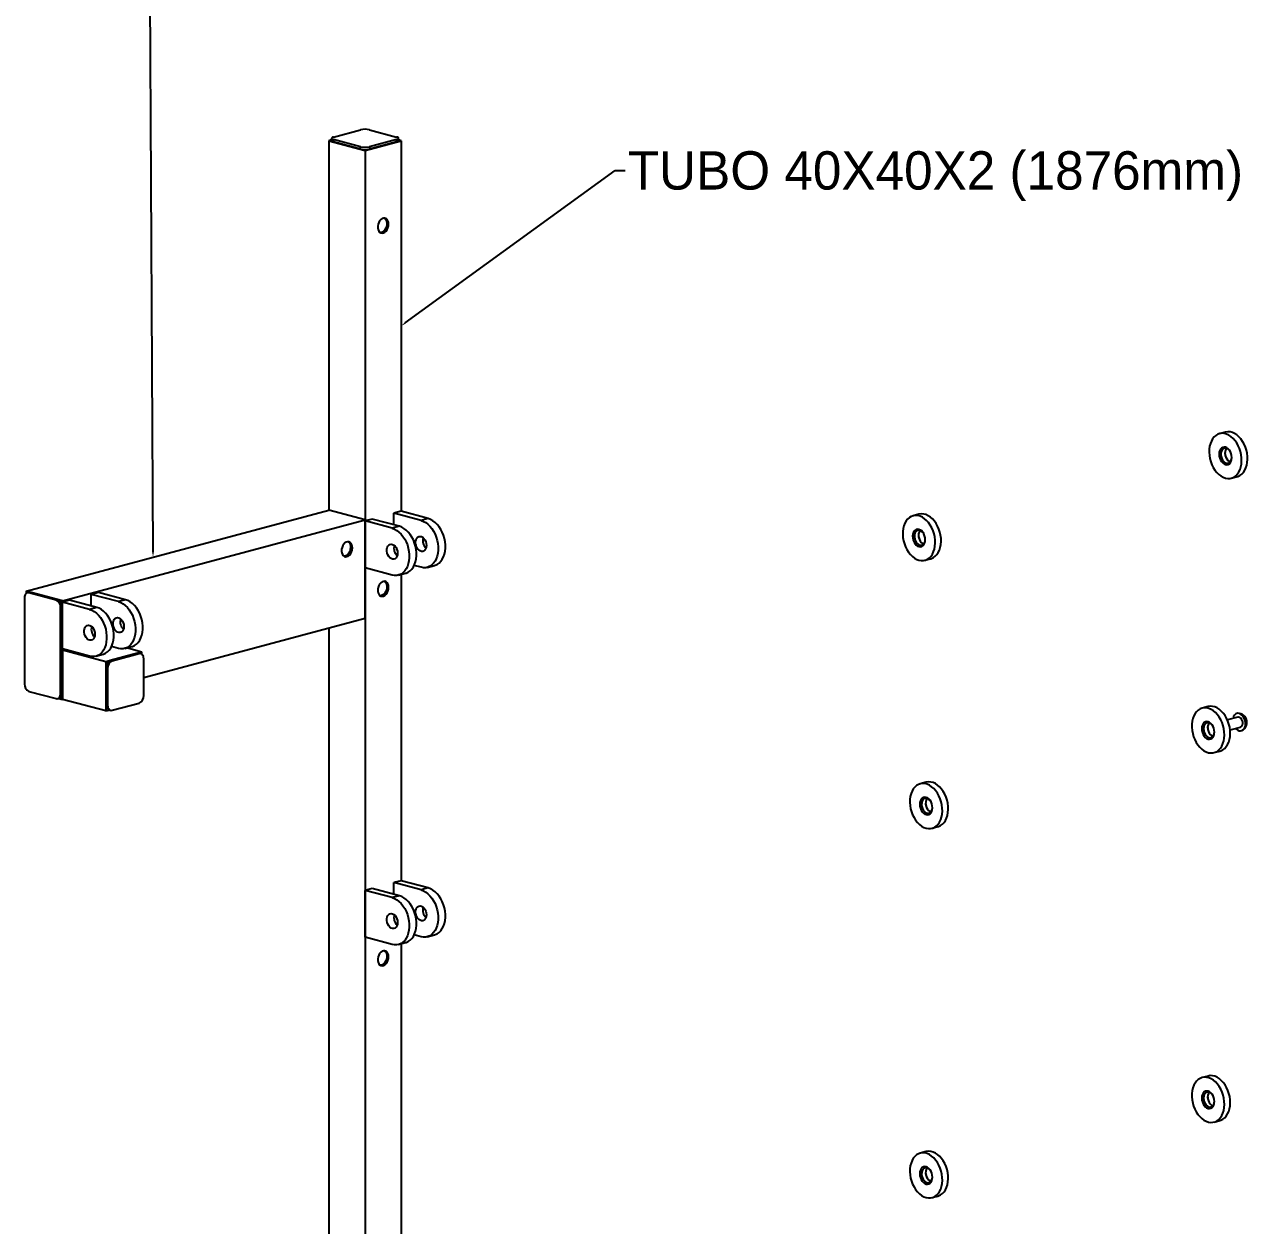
# Model space of a CAD drawing. Header units: millimetres. Extents: x -7982 to 6300, y -38 to 5016.
# Drawn here: x 1217 to 2174, y 2248 to 3187 of the extents above; entities that cross this region are included whole.
import ezdxf
from ezdxf import colors
from ezdxf.entities.mleader import LeaderData, LeaderLine
from ezdxf.math import Vec2, Vec3

# ---------------------------------------------------------------- set-up
doc = ezdxf.new("R2010")
doc.units = ezdxf.units.MM
doc.header["$LTSCALE"] = 15

msp = doc.modelspace()

# ---------------------------------------------------------------- linework, layer by layer
at = {"color": 7, "linetype": 'Continuous', "lineweight": 25}
for p, q in [((1458.73, 3099.33), (1479.95, 3105.01)), ((1487.02, 3105.01), (1508.23, 3099.33)), ((1457.27, 3097.01), (1455.2, 3096.45)), ((1455.2, 3096.45), (1483.48, 3088.87)), ((1455.2, 3096.45), (1455.2, 2807.42)), ((1457.27, 3098.38), (1457.27, 3096.45)), ((1479.95, 3091.75), (1458.73, 3097.43)), ((1458.73, 3097.43), (1458.73, 3095.5)), ((1479.95, 3089.82), (1458.73, 3095.5)), ((1483.48, 3088.87), (1511.77, 3096.45)), ((1508.23, 3097.43), (1487.02, 3091.75)), ((1508.23, 3095.5), (1487.02, 3089.82)), ((1508.23, 3095.5), (1508.23, 3097.43)), ((1509.7, 3096.45), (1509.7, 3098.38)), ((1511.77, 3096.45), (1509.7, 3097.01)), ((1511.77, 3096.45), (1511.77, 2806.45)), ((1479.95, 3089.82), (1479.95, 3091.75)), ((1483.48, 3088.87), (1483.48, 1277.6)), ((1487.02, 3091.75), (1487.02, 3089.82)), ((2156.9, 2868.44), (2152.3, 2867.2)), ((2161.62, 2832.43), (2166.22, 2833.66)), ((1218.32, 2743.96), (1455.2, 2807.42)), ((1483.48, 2799.84), (1455.2, 2807.42)), ((1511.77, 2806.45), (1506.11, 2804.94)), ((1532.98, 2800.77), (1511.77, 2806.45)), ((1246.6, 2736.38), (1483.48, 2799.84)), ((1489.14, 2800.39), (1483.48, 2798.88)), ((1483.48, 2722.76), (1483.48, 2799.84)), ((1483.48, 2762.27), (1483.48, 2798.88)), ((1504.7, 2793.19), (1483.48, 2798.88)), ((1510.35, 2794.71), (1489.14, 2800.39)), ((1506.11, 2795.85), (1506.11, 2804.94)), ((1527.32, 2799.26), (1506.11, 2804.94)), ((1532.98, 2800.77), (1527.32, 2799.26)), ((1917.01, 2804.17), (1912.42, 2802.94)), ((1510.35, 2794.71), (1504.7, 2793.19)), ((1467.93, 2771.38), (1467.11, 2771.27)), ((1921.73, 2768.16), (1926.33, 2769.39)), ((1504.7, 2756.58), (1483.48, 2762.27)), ((1509.61, 2756.54), (1515.27, 2758.05)), ((1527.32, 2762.65), (1521.96, 2764.08)), ((1532.24, 2762.6), (1537.9, 2764.11)), ((1511.77, 2757.11), (1511.77, 2517.42)), ((1216.9, 2738.76), (1216.9, 2671.32)), ((1246.6, 2736.38), (1218.32, 2743.96)), ((1218.32, 2743.96), (1218.32, 2742.23)), ((1220.56, 2743.02), (1219.15, 2742.64)), ((1221.85, 2743.01), (1220.44, 2742.63)), ((1241.65, 2736.95), (1220.44, 2742.63)), ((1243.07, 2737.32), (1221.85, 2743.01)), ((1274.89, 2742.99), (1269.23, 2741.48)), ((1269.23, 2732.38), (1269.23, 2741.48)), ((1290.44, 2735.79), (1269.23, 2741.48)), ((1296.1, 2737.31), (1274.89, 2742.99)), ((1241.65, 2736.95), (1243.07, 2737.32)), ((1246.6, 2731.56), (1245.19, 2731.18)), ((1245.19, 2663.74), (1245.19, 2731.18)), ((1252.26, 2736.93), (1246.6, 2735.41)), ((1246.6, 2659.3), (1246.6, 2736.38)), ((1246.6, 2698.8), (1246.6, 2735.41)), ((1267.82, 2729.73), (1246.6, 2735.41)), ((1246.6, 2664.12), (1246.6, 2731.56)), ((1273.47, 2731.25), (1252.26, 2736.93)), ((1273.47, 2731.25), (1267.82, 2729.73)), ((1296.1, 2737.31), (1290.44, 2735.79)), ((1310.24, 2676.35), (1483.48, 2722.76)), ((1455.2, 2715.19), (1455.2, 1321.79)), ((1290.44, 2699.18), (1285.08, 2700.62)), ((1295.36, 2699.13), (1301.02, 2700.65)), ((1267.82, 2693.12), (1246.6, 2698.8)), ((1248.4, 2698.32), (1246.6, 2697.84)), ((1280.54, 2688.75), (1246.6, 2697.84)), ((1246.6, 2697.84), (1246.6, 2659.3)), ((1272.73, 2693.07), (1278.39, 2694.59)), ((1308.83, 2696.32), (1280.54, 2688.75)), ((1305.29, 2695.38), (1284.08, 2689.69)), ((1306.71, 2695), (1285.49, 2689.31)), ((1308.83, 2696.32), (1296.85, 2699.53)), ((1306.71, 2695), (1305.29, 2695.38)), ((1308, 2695.01), (1306.59, 2695.39)), ((1308.83, 2694.6), (1308.83, 2696.32)), ((1310.24, 2662.22), (1310.24, 2691.13)), ((1280.54, 2688.75), (1280.54, 2650.21)), ((1281.96, 2683.55), (1280.54, 2683.93)), ((1280.54, 2683.93), (1280.54, 2655.03)), ((1281.96, 2683.55), (1281.96, 2654.65)), ((1284.08, 2689.69), (1285.49, 2689.31)), ((1218.32, 2667.09), (1218.32, 2666.88)), ((1218.32, 2666.88), (1218.54, 2666.82)), ((1220.44, 2665.55), (1241.65, 2659.87)), ((1245.19, 2663.74), (1246.6, 2664.12)), ((1242.95, 2659.86), (1244.36, 2660.24)), ((1243.74, 2660.07), (1246.6, 2659.3)), ((1280.54, 2650.21), (1246.6, 2659.3)), ((1280.54, 2655.03), (1281.96, 2654.65)), ((1285.49, 2650.78), (1306.71, 2656.46)), ((1308.61, 2657.73), (1308.83, 2657.79)), ((1308.83, 2657.79), (1308.83, 2657.99)), ((2143.36, 2653.63), (2138.76, 2652.4)), ((1280.54, 2650.21), (1283.41, 2650.98)), ((1282.78, 2651.14), (1284.2, 2650.76)), ((2166.71, 2645.4), (2158.53, 2643.21)), ((2160.6, 2635.48), (2168.78, 2637.67)), ((2148.08, 2617.63), (2152.67, 2618.86)), ((1922.6, 2594.49), (1918, 2593.26)), ((1927.32, 2558.49), (1931.92, 2559.72)), ((1489.14, 2511.36), (1483.48, 2509.84)), ((1483.48, 2473.23), (1483.48, 2509.84)), ((1504.7, 2504.16), (1483.48, 2509.84)), ((1510.35, 2505.68), (1489.14, 2511.36)), ((1511.77, 2517.42), (1506.11, 2515.91)), ((1506.11, 2506.81), (1506.11, 2515.91)), ((1527.32, 2510.22), (1506.11, 2515.91)), ((1532.98, 2511.74), (1511.77, 2517.42)), ((1532.98, 2511.74), (1527.32, 2510.22)), ((1510.35, 2505.68), (1504.7, 2504.16)), ((1504.7, 2467.55), (1483.48, 2473.23)), ((1527.32, 2473.61), (1521.96, 2475.05)), ((1532.24, 2473.56), (1537.9, 2475.08)), ((1509.61, 2467.5), (1515.27, 2469.02)), ((1511.77, 2468.08), (1511.77, 2228.39)), ((2143.36, 2364.6), (2138.76, 2363.37)), ((2148.08, 2328.6), (2152.67, 2329.83)), ((1922.6, 2305.46), (1918, 2304.23)), ((1927.32, 2269.45), (1931.92, 2270.68))]:
    msp.add_line(p, q, dxfattribs=at)
at = {"color": 7, "linetype": 'Continuous', "lineweight": 25, "flags": 128}
for points in [[(1458.73, 3099.33), (1458.11, 3099.12), (1457.65, 3098.89), (1457.37, 3098.64), (1457.27, 3098.38), (1457.37, 3098.12), (1457.65, 3097.87), (1458.11, 3097.63), (1458.73, 3097.43)], [(1458.73, 3095.5), (1458.11, 3095.71), (1457.65, 3095.94), (1457.37, 3096.19), (1457.27, 3096.45)], [(1508.23, 3097.43), (1508.85, 3097.63), (1509.32, 3097.87), (1509.6, 3098.12), (1509.7, 3098.38), (1509.6, 3098.64), (1509.32, 3098.89), (1508.85, 3099.12), (1508.23, 3099.33)], [(1509.7, 3096.45), (1509.6, 3096.19), (1509.32, 3095.94), (1508.85, 3095.71), (1508.23, 3095.5)], [(1501.87, 3031.18), (1501.73, 3032.58), (1501.34, 3033.82), (1500.72, 3034.82), (1499.9, 3035.53), (1498.94, 3035.89), (1497.89, 3035.88), (1496.83, 3035.5), (1495.82, 3034.79), (1494.92, 3033.77), (1494.19, 3032.52), (1493.68, 3031.11), (1493.42, 3029.64), (1493.42, 3028.19), (1493.68, 3026.85), (1494.19, 3025.72), (1494.92, 3024.86), (1495.82, 3024.32), (1496.83, 3024.15), (1497.89, 3024.34), (1498.94, 3024.89), (1499.9, 3025.77), (1500.72, 3026.91), (1501.34, 3028.25), (1501.73, 3029.7), (1501.87, 3031.18)], [(1498.45, 3035.93), (1498.91, 3035.6), (1499.64, 3034.73), (1500.16, 3033.6), (1500.42, 3032.27), (1500.42, 3030.82), (1500.16, 3029.35), (1499.64, 3027.94), (1498.91, 3026.69), (1498.02, 3025.67), (1497.01, 3024.95), (1495.94, 3024.58), (1495.39, 3024.53)], [(2156.96, 2832.48), (2158.73, 2832.17), (2160.47, 2832.21), (2162.14, 2832.59), (2163.71, 2833.3), (2165.14, 2834.34), (2166.42, 2835.68), (2167.51, 2837.29), (2168.4, 2839.15), (2169.07, 2841.22), (2169.5, 2843.45), (2169.68, 2845.8), (2169.62, 2848.24), (2169.31, 2850.7), (2168.76, 2853.15), (2167.98, 2855.54), (2166.99, 2857.81), (2165.8, 2859.92), (2164.44, 2861.84), (2162.94, 2863.53), (2161.31, 2864.95), (2159.61, 2866.07), (2157.85, 2866.88), (2156.07, 2867.35), (2154.31, 2867.49), (2152.61, 2867.28), (2150.99, 2866.73), (2149.48, 2865.85), (2148.12, 2864.66), (2146.93, 2863.18), (2145.94, 2861.44), (2145.16, 2859.48), (2144.61, 2857.32), (2144.3, 2855.02), (2144.24, 2852.62), (2144.43, 2850.16), (2144.86, 2847.7), (2145.52, 2845.28), (2146.41, 2842.95), (2147.5, 2840.75), (2148.78, 2838.72), (2150.22, 2836.92), (2151.78, 2835.36), (2153.45, 2834.09), (2155.19, 2833.12), (2156.96, 2832.48)], [(2166.22, 2833.66), (2166.73, 2833.82), (2168.3, 2834.53), (2169.74, 2835.57), (2171.02, 2836.91), (2172.11, 2838.52), (2173, 2840.38), (2173.66, 2842.45), (2174.09, 2844.68), (2174.28, 2847.04), (2174.22, 2849.47), (2173.91, 2851.94), (2173.36, 2854.38), (2172.58, 2856.77), (2171.59, 2859.04), (2170.4, 2861.15), (2169.04, 2863.07), (2167.53, 2864.76), (2165.91, 2866.18), (2164.2, 2867.3), (2162.45, 2868.11), (2160.67, 2868.59), (2158.91, 2868.72), (2157.2, 2868.51), (2156.9, 2868.44)], [(2156.96, 2843.07), (2158.06, 2842.95), (2159.11, 2843.17), (2160.05, 2843.72), (2160.83, 2844.58), (2161.42, 2845.7), (2161.79, 2847.02), (2161.91, 2848.49), (2161.79, 2850.03), (2161.42, 2851.55), (2160.83, 2852.99), (2160.05, 2854.26), (2159.11, 2855.32), (2158.06, 2856.1), (2156.96, 2856.56), (2155.86, 2856.69), (2154.81, 2856.47), (2153.88, 2855.92), (2153.09, 2855.06), (2152.5, 2853.94), (2152.14, 2852.61), (2152.01, 2851.14), (2152.14, 2849.61), (2152.5, 2848.09), (2153.09, 2846.65), (2153.88, 2845.37), (2154.81, 2844.32), (2155.86, 2843.54), (2156.96, 2843.07)], [(2160.68, 2853.27), (2160.16, 2854.02), (2159.23, 2854.96), (2158.2, 2855.6), (2157.14, 2855.88), (2156.11, 2855.8), (2155.17, 2855.35), (2154.4, 2854.57), (2153.83, 2853.5), (2153.5, 2852.21), (2153.43, 2850.78), (2153.63, 2849.3), (2154.09, 2847.87), (2154.76, 2846.57), (2155.62, 2845.49), (2156.61, 2844.69), (2157.67, 2844.23), (2157.67, 2844.23)], [(2157.84, 2855.74), (2157.58, 2855.42), (2157.01, 2854.35), (2156.68, 2853.06), (2156.62, 2851.63), (2156.82, 2850.15), (2157.27, 2848.72), (2157.95, 2847.42), (2158.81, 2846.34), (2159.8, 2845.54), (2160.68, 2845.13)], [(2157.67, 2844.23), (2158.72, 2844.12), (2159.71, 2844.39), (2160.57, 2845.01), (2161.25, 2845.95), (2161.7, 2847.14), (2161.9, 2848.51), (2161.91, 2848.69)], [(1527.32, 2799.26), (1529.15, 2798.6), (1530.95, 2797.61), (1532.68, 2796.31), (1534.3, 2794.72), (1535.8, 2792.88), (1537.14, 2790.81), (1538.3, 2788.57), (1539.25, 2786.18), (1539.98, 2783.69), (1540.48, 2781.15), (1540.73, 2778.61), (1540.73, 2776.11), (1540.48, 2773.7), (1539.98, 2771.43), (1539.25, 2769.33), (1538.3, 2767.45), (1537.14, 2765.83), (1535.8, 2764.48), (1534.3, 2763.44), (1532.68, 2762.73), (1530.95, 2762.35), (1529.15, 2762.33), (1527.32, 2762.65)], [(1537.9, 2764.11), (1538.33, 2764.24), (1539.96, 2764.96), (1541.46, 2765.99), (1542.8, 2767.34), (1543.96, 2768.97), (1544.91, 2770.85), (1545.64, 2772.94), (1546.13, 2775.22), (1546.38, 2777.63), (1546.38, 2780.12), (1546.13, 2782.67), (1545.64, 2785.2), (1544.91, 2787.69), (1543.96, 2790.08), (1542.8, 2792.33), (1541.46, 2794.39), (1539.96, 2796.24), (1538.33, 2797.82), (1536.6, 2799.12), (1534.81, 2800.11), (1532.98, 2800.77)], [(1917.08, 2768.21), (1918.85, 2767.9), (1920.58, 2767.94), (1922.25, 2768.32), (1923.82, 2769.04), (1925.26, 2770.07), (1926.53, 2771.41), (1927.63, 2773.02), (1928.51, 2774.88), (1929.18, 2776.95), (1929.61, 2779.18), (1929.8, 2781.54), (1929.73, 2783.97), (1929.42, 2786.44), (1928.88, 2788.88), (1928.1, 2791.27), (1927.1, 2793.54), (1925.92, 2795.66), (1924.56, 2797.57), (1923.05, 2799.26), (1921.43, 2800.68), (1919.72, 2801.8), (1917.96, 2802.61), (1916.19, 2803.09), (1914.43, 2803.22), (1912.72, 2803.01), (1911.1, 2802.46), (1909.59, 2801.58), (1908.23, 2800.39), (1907.05, 2798.91), (1906.05, 2797.17), (1905.27, 2795.21), (1904.73, 2793.05), (1904.42, 2790.75), (1904.35, 2788.35), (1904.54, 2785.9), (1904.97, 2783.43), (1905.64, 2781.01), (1906.52, 2778.68), (1907.62, 2776.48), (1908.89, 2774.46), (1910.33, 2772.65), (1911.9, 2771.09), (1913.57, 2769.82), (1915.3, 2768.85), (1917.08, 2768.21)], [(1926.33, 2769.39), (1926.85, 2769.55), (1928.42, 2770.27), (1929.85, 2771.3), (1931.13, 2772.64), (1932.22, 2774.26), (1933.11, 2776.11), (1933.78, 2778.18), (1934.21, 2780.41), (1934.39, 2782.77), (1934.33, 2785.2), (1934.02, 2787.67), (1933.47, 2790.12), (1932.69, 2792.5), (1931.7, 2794.77), (1930.51, 2796.89), (1929.15, 2798.81), (1927.65, 2800.49), (1926.02, 2801.91), (1924.32, 2803.03), (1922.56, 2803.84), (1920.78, 2804.32), (1919.02, 2804.45), (1917.32, 2804.24), (1917.01, 2804.17)], [(1504.7, 2793.19), (1506.53, 2792.53), (1508.32, 2791.54), (1510.05, 2790.24), (1511.68, 2788.66), (1513.17, 2786.82), (1514.51, 2784.75), (1515.67, 2782.5), (1516.62, 2780.11), (1517.36, 2777.63), (1517.85, 2775.09), (1518.1, 2772.55), (1518.1, 2770.05), (1517.85, 2767.64), (1517.36, 2765.37), (1516.62, 2763.27), (1515.67, 2761.39), (1514.51, 2759.76), (1513.17, 2758.42), (1511.68, 2757.38), (1510.05, 2756.66), (1508.32, 2756.29), (1506.53, 2756.26), (1504.7, 2756.58)], [(1515.27, 2758.05), (1515.71, 2758.18), (1517.33, 2758.89), (1518.83, 2759.93), (1520.17, 2761.28), (1521.33, 2762.91), (1522.28, 2764.79), (1523.01, 2766.88), (1523.51, 2769.16), (1523.76, 2771.56), (1523.76, 2774.06), (1523.51, 2776.6), (1523.01, 2779.14), (1522.28, 2781.63), (1521.33, 2784.02), (1520.17, 2786.27), (1518.83, 2788.33), (1517.33, 2790.17), (1515.71, 2791.76), (1513.98, 2793.06), (1512.18, 2794.05), (1510.35, 2794.71)], [(1531.57, 2779.81), (1531.43, 2778.41), (1531.04, 2777.17), (1530.42, 2776.16), (1529.6, 2775.46), (1528.63, 2775.1), (1527.59, 2775.11), (1526.53, 2775.49), (1525.52, 2776.2), (1524.62, 2777.22), (1523.89, 2778.47), (1523.38, 2779.88), (1523.11, 2781.35), (1523.11, 2782.8), (1523.38, 2784.14), (1523.89, 2785.27), (1524.62, 2786.13), (1525.52, 2786.66), (1526.53, 2786.84), (1527.59, 2786.65), (1528.63, 2786.1), (1529.6, 2785.22), (1530.42, 2784.08), (1531.04, 2782.74), (1531.43, 2781.29), (1531.57, 2779.81)], [(1917.08, 2778.81), (1918.18, 2778.68), (1919.22, 2778.9), (1920.16, 2779.45), (1920.94, 2780.31), (1921.53, 2781.43), (1921.9, 2782.76), (1922.02, 2784.22), (1921.9, 2785.76), (1921.53, 2787.28), (1920.94, 2788.72), (1920.16, 2790), (1919.22, 2791.05), (1918.18, 2791.83), (1917.08, 2792.29), (1915.97, 2792.42), (1914.93, 2792.2), (1913.99, 2791.65), (1913.21, 2790.79), (1912.62, 2789.67), (1912.25, 2788.34), (1912.13, 2786.88), (1912.25, 2785.34), (1912.62, 2783.82), (1913.21, 2782.38), (1913.99, 2781.1), (1914.93, 2780.05), (1915.97, 2779.27), (1917.08, 2778.81)], [(1920.8, 2789), (1920.28, 2789.75), (1919.34, 2790.69), (1918.31, 2791.33), (1917.25, 2791.62), (1916.22, 2791.53), (1915.29, 2791.08), (1914.51, 2790.3), (1913.94, 2789.23), (1913.61, 2787.94), (1913.55, 2786.51), (1913.75, 2785.03), (1914.2, 2783.6), (1914.88, 2782.3), (1915.74, 2781.22), (1916.73, 2780.42), (1917.78, 2779.96), (1917.78, 2779.96)], [(1917.95, 2791.47), (1917.7, 2791.15), (1917.13, 2790.08), (1916.8, 2788.79), (1916.73, 2787.36), (1916.93, 2785.89), (1917.38, 2784.45), (1918.06, 2783.16), (1918.92, 2782.07), (1919.91, 2781.27), (1920.79, 2780.86)], [(1469.34, 2771), (1470.4, 2771.47), (1471.38, 2772.26), (1472.24, 2773.35), (1472.92, 2774.65), (1473.38, 2776.08), (1473.57, 2777.55), (1473.51, 2778.98), (1473.18, 2780.27), (1472.61, 2781.34), (1471.83, 2782.13), (1470.9, 2782.58), (1469.87, 2782.66), (1468.81, 2782.38), (1467.78, 2781.74), (1466.85, 2780.79), (1466.07, 2779.59), (1465.5, 2778.22), (1465.17, 2776.75), (1465.11, 2775.29), (1465.31, 2773.92), (1465.76, 2772.73), (1466.44, 2771.79), (1467.3, 2771.17), (1468.29, 2770.9), (1469.34, 2771)], [(1470.16, 2782.67), (1470.42, 2782.51), (1471.2, 2781.72), (1471.77, 2780.65), (1472.09, 2779.36), (1472.16, 2777.93), (1471.96, 2776.46), (1471.51, 2775.02), (1470.83, 2773.73), (1469.97, 2772.64), (1468.98, 2771.85), (1467.93, 2771.38)], [(1508.94, 2773.75), (1508.81, 2772.35), (1508.41, 2771.11), (1507.79, 2770.1), (1506.97, 2769.4), (1506.01, 2769.04), (1504.96, 2769.05), (1503.9, 2769.42), (1502.89, 2770.14), (1501.99, 2771.16), (1501.26, 2772.41), (1500.75, 2773.82), (1500.49, 2775.29), (1500.49, 2776.74), (1500.75, 2778.07), (1501.26, 2779.21), (1501.99, 2780.07), (1502.89, 2780.6), (1503.9, 2780.78), (1504.96, 2780.59), (1506.01, 2780.03), (1506.97, 2779.16), (1507.79, 2778.02), (1508.41, 2776.68), (1508.81, 2775.22), (1508.94, 2773.75)], [(1917.78, 2779.96), (1918.84, 2779.86), (1919.83, 2780.13), (1920.69, 2780.75), (1921.36, 2781.68), (1921.82, 2782.87), (1922.02, 2784.24), (1922.02, 2784.42)], [(1501.87, 2746.96), (1501.73, 2748.36), (1501.34, 2749.6), (1500.72, 2750.61), (1499.9, 2751.31), (1498.94, 2751.67), (1497.89, 2751.66), (1496.83, 2751.29), (1495.82, 2750.57), (1494.92, 2749.55), (1494.19, 2748.3), (1493.68, 2746.89), (1493.42, 2745.42), (1493.42, 2743.97), (1493.68, 2742.64), (1494.19, 2741.51), (1494.92, 2740.64), (1495.82, 2740.11), (1496.83, 2739.93), (1497.89, 2740.12), (1498.94, 2740.68), (1499.9, 2741.55), (1500.72, 2742.69), (1501.34, 2744.03), (1501.73, 2745.49), (1501.87, 2746.96)], [(1498.45, 2751.71), (1498.91, 2751.38), (1499.64, 2750.52), (1500.16, 2749.39), (1500.42, 2748.05), (1500.42, 2746.6), (1500.16, 2745.13), (1499.64, 2743.72), (1498.91, 2742.47), (1498.02, 2741.46), (1497.01, 2740.74), (1495.94, 2740.36), (1495.39, 2740.31)], [(1220.44, 2742.63), (1219.75, 2742.72), (1219.09, 2742.62), (1218.47, 2742.34), (1217.94, 2741.89), (1217.5, 2741.28), (1217.17, 2740.53), (1216.97, 2739.68), (1216.9, 2738.76)], [(1220.56, 2743.02), (1221.16, 2743.1), (1221.85, 2743.01)], [(1267.82, 2729.73), (1269.64, 2729.07), (1271.44, 2728.08), (1273.17, 2726.78), (1274.8, 2725.2), (1276.29, 2723.35), (1277.63, 2721.29), (1278.79, 2719.04), (1279.74, 2716.65), (1280.47, 2714.16), (1280.97, 2711.63), (1281.22, 2709.08), (1281.22, 2706.59), (1280.97, 2704.18), (1280.47, 2701.9), (1279.74, 2699.81), (1278.79, 2697.93), (1277.63, 2696.3), (1276.29, 2694.95), (1274.8, 2693.91), (1273.17, 2693.2), (1271.44, 2692.83), (1269.64, 2692.8), (1267.82, 2693.12)], [(1278.39, 2694.59), (1278.82, 2694.72), (1280.45, 2695.43), (1281.95, 2696.47), (1283.29, 2697.82), (1284.45, 2699.44), (1285.4, 2701.32), (1286.13, 2703.42), (1286.63, 2705.69), (1286.88, 2708.1), (1286.88, 2710.6), (1286.63, 2713.14), (1286.13, 2715.68), (1285.4, 2718.17), (1284.45, 2720.56), (1283.29, 2722.8), (1281.95, 2724.87), (1280.45, 2726.71), (1278.82, 2728.3), (1277.1, 2729.6), (1275.3, 2730.59), (1273.47, 2731.25)], [(1290.44, 2735.79), (1292.27, 2735.13), (1294.07, 2734.14), (1295.8, 2732.84), (1297.42, 2731.26), (1298.92, 2729.42), (1300.26, 2727.35), (1301.42, 2725.1), (1302.37, 2722.71), (1303.1, 2720.23), (1303.6, 2717.69), (1303.85, 2715.15), (1303.85, 2712.65), (1303.6, 2710.24), (1303.1, 2707.97), (1302.37, 2705.87), (1301.42, 2703.99), (1300.26, 2702.36), (1298.92, 2701.02), (1297.42, 2699.98), (1295.8, 2699.26), (1294.07, 2698.89), (1292.27, 2698.86), (1290.44, 2699.18)], [(1301.02, 2700.65), (1301.45, 2700.78), (1303.08, 2701.49), (1304.58, 2702.53), (1305.92, 2703.88), (1307.08, 2705.51), (1308.03, 2707.39), (1308.76, 2709.48), (1309.25, 2711.75), (1309.5, 2714.16), (1309.5, 2716.66), (1309.25, 2719.2), (1308.76, 2721.74), (1308.03, 2724.23), (1307.08, 2726.62), (1305.92, 2728.87), (1304.58, 2730.93), (1303.08, 2732.77), (1301.45, 2734.36), (1299.72, 2735.66), (1297.93, 2736.65), (1296.1, 2737.31)], [(1294.69, 2716.35), (1294.55, 2714.95), (1294.16, 2713.71), (1293.54, 2712.7), (1292.72, 2712), (1291.75, 2711.64), (1290.71, 2711.65), (1289.65, 2712.02), (1288.64, 2712.74), (1287.74, 2713.76), (1287.01, 2715.01), (1286.5, 2716.42), (1286.23, 2717.89), (1286.23, 2719.34), (1286.5, 2720.67), (1287.01, 2721.8), (1287.74, 2722.67), (1288.64, 2723.2), (1289.65, 2723.38), (1290.71, 2723.19), (1291.75, 2722.63), (1292.72, 2721.76), (1293.54, 2720.62), (1294.16, 2719.28), (1294.55, 2717.82), (1294.69, 2716.35)], [(1272.06, 2710.29), (1271.92, 2708.89), (1271.53, 2707.64), (1270.91, 2706.64), (1270.09, 2705.94), (1269.13, 2705.58), (1268.08, 2705.58), (1267.02, 2705.96), (1266.01, 2706.68), (1265.11, 2707.7), (1264.38, 2708.95), (1263.87, 2710.35), (1263.61, 2711.83), (1263.61, 2713.28), (1263.87, 2714.61), (1264.38, 2715.74), (1265.11, 2716.6), (1266.01, 2717.14), (1267.02, 2717.32), (1268.08, 2717.12), (1269.13, 2716.57), (1270.09, 2715.7), (1270.91, 2714.55), (1271.53, 2713.21), (1271.92, 2711.76), (1272.06, 2710.29)], [(1305.29, 2695.38), (1305.98, 2695.47), (1306.59, 2695.39)], [(1310.24, 2691.13), (1310.17, 2692.05), (1309.97, 2692.9), (1309.65, 2693.64), (1309.21, 2694.26), (1308.67, 2694.71), (1308.06, 2694.99), (1307.4, 2695.09), (1306.71, 2695)], [(1241.65, 2659.87), (1242.34, 2659.78), (1243.01, 2659.87), (1243.62, 2660.16), (1244.15, 2660.61), (1244.59, 2661.22), (1244.92, 2661.97), (1245.12, 2662.82), (1245.19, 2663.74)], [(1281.96, 2654.65), (1282.03, 2653.73), (1282.23, 2652.88), (1282.55, 2652.13), (1282.99, 2651.52), (1283.53, 2651.06), (1284.14, 2650.78), (1284.8, 2650.68), (1285.49, 2650.78)], [(2148.84, 2617.88), (2150.39, 2618.64), (2151.81, 2619.73), (2153.06, 2621.11), (2154.12, 2622.76), (2154.98, 2624.66), (2155.6, 2626.75), (2156, 2629), (2156.14, 2631.38), (2156.04, 2633.82), (2155.7, 2636.28), (2155.11, 2638.73), (2154.3, 2641.09), (2153.28, 2643.34), (2152.06, 2645.43), (2150.67, 2647.32), (2149.15, 2648.97), (2147.51, 2650.34), (2145.79, 2651.42), (2144.03, 2652.17), (2142.26, 2652.6), (2140.5, 2652.68), (2138.81, 2652.42), (2137.2, 2651.81), (2135.72, 2650.89), (2134.38, 2649.65), (2133.22, 2648.13), (2132.26, 2646.35), (2131.52, 2644.35), (2131, 2642.17), (2130.73, 2639.85), (2130.71, 2637.44), (2130.93, 2634.98), (2131.4, 2632.52), (2132.1, 2630.11), (2133.02, 2627.8), (2134.15, 2625.62), (2135.45, 2623.63), (2136.91, 2621.86), (2138.49, 2620.34), (2140.17, 2619.12), (2141.92, 2618.2), (2143.69, 2617.6), (2145.46, 2617.35), (2147.19, 2617.44), (2148.84, 2617.88)], [(2152.67, 2618.86), (2153.44, 2619.11), (2154.99, 2619.87), (2156.4, 2620.96), (2157.65, 2622.34), (2158.72, 2624), (2159.57, 2625.89), (2160.2, 2627.98), (2160.59, 2630.24), (2160.74, 2632.61), (2160.64, 2635.05), (2160.29, 2637.52), (2159.71, 2639.96), (2158.9, 2642.33), (2157.87, 2644.58), (2156.66, 2646.66), (2155.27, 2648.55), (2153.74, 2650.2), (2152.11, 2651.57), (2150.39, 2652.65), (2148.63, 2653.41), (2146.85, 2653.83), (2145.1, 2653.91), (2143.4, 2653.65), (2143.36, 2653.63)], [(2165, 2636.66), (2165.58, 2636.05), (2166.63, 2635.26), (2167.73, 2634.79), (2168.83, 2634.66), (2169.88, 2634.88), (2170.82, 2635.42), (2171.6, 2636.28), (2172.2, 2637.4), (2172.57, 2638.72), (2172.69, 2640.19), (2172.57, 2641.72), (2172.21, 2643.24), (2171.62, 2644.68), (2170.84, 2645.96), (2169.91, 2647.02), (2168.86, 2647.81), (2167.76, 2648.27), (2166.66, 2648.4), (2166.66, 2648.4)], [(2170.5, 2641.64), (2170.2, 2642.79), (2169.67, 2643.83), (2168.98, 2644.67), (2168.17, 2645.23), (2167.33, 2645.46), (2166.71, 2645.4)], [(2145.53, 2628.35), (2146.47, 2628.89), (2147.26, 2629.74), (2147.86, 2630.85), (2148.23, 2632.17), (2148.37, 2633.63), (2148.25, 2635.17), (2147.89, 2636.69), (2147.31, 2638.13), (2146.54, 2639.42), (2145.6, 2640.48), (2144.56, 2641.27), (2143.46, 2641.75), (2142.36, 2641.89), (2141.31, 2641.68), (2140.36, 2641.14), (2139.57, 2640.29), (2138.98, 2639.18), (2138.6, 2637.86), (2138.47, 2636.4), (2138.58, 2634.87), (2138.94, 2633.34), (2139.52, 2631.9), (2140.3, 2630.61), (2141.23, 2629.55), (2142.28, 2628.76), (2143.38, 2628.28), (2144.48, 2628.14), (2145.53, 2628.35)], [(2147.14, 2638.47), (2146.83, 2638.94), (2145.93, 2639.95), (2144.92, 2640.67), (2143.86, 2641.05), (2142.81, 2641.05), (2141.85, 2640.69), (2141.03, 2639.99), (2140.41, 2638.98), (2140.01, 2637.74), (2139.88, 2636.34), (2140.02, 2634.87), (2140.41, 2633.41), (2141.03, 2632.07), (2141.85, 2630.93), (2142.82, 2630.06), (2143.86, 2629.51), (2144.92, 2629.31), (2145.93, 2629.49), (2145.93, 2629.49)], [(2144.29, 2640.94), (2144.21, 2640.84), (2143.59, 2639.84), (2143.2, 2638.59), (2143.06, 2637.19), (2143.2, 2635.72), (2143.59, 2634.27), (2144.22, 2632.93), (2145.04, 2631.78), (2146, 2630.91), (2147.04, 2630.36), (2147.14, 2630.33)], [(1931.92, 2559.72), (1932.44, 2559.88), (1934, 2560.59), (1935.44, 2561.63), (1936.72, 2562.97), (1937.81, 2564.58), (1938.7, 2566.44), (1939.36, 2568.5), (1939.79, 2570.74), (1939.98, 2573.09), (1939.92, 2575.53), (1939.61, 2577.99), (1939.06, 2580.44), (1938.28, 2582.82), (1937.29, 2585.09), (1936.1, 2587.21), (1934.74, 2589.13), (1933.23, 2590.82), (1931.61, 2592.23), (1929.9, 2593.36), (1928.15, 2594.17), (1926.37, 2594.64), (1924.61, 2594.78), (1922.9, 2594.57), (1922.6, 2594.49)], [(1922.66, 2558.53), (1924.43, 2558.23), (1926.17, 2558.26), (1927.84, 2558.64), (1929.41, 2559.36), (1930.84, 2560.4), (1932.12, 2561.74), (1933.21, 2563.35), (1934.1, 2565.21), (1934.77, 2567.27), (1935.2, 2569.5), (1935.38, 2571.86), (1935.32, 2574.29), (1935.01, 2576.76), (1934.46, 2579.21), (1933.68, 2581.59), (1932.69, 2583.86), (1931.5, 2585.98), (1930.14, 2587.9), (1928.64, 2589.58), (1927.02, 2591), (1925.31, 2592.13), (1923.55, 2592.94), (1921.77, 2593.41), (1920.02, 2593.55), (1918.31, 2593.34), (1916.69, 2592.79), (1915.18, 2591.91), (1913.82, 2590.72), (1912.63, 2589.24), (1911.64, 2587.5), (1910.86, 2585.53), (1910.31, 2583.38), (1910, 2581.08), (1909.94, 2578.68), (1910.13, 2576.22), (1910.56, 2573.76), (1911.22, 2571.34), (1912.11, 2569), (1913.2, 2566.8), (1914.48, 2564.78), (1915.92, 2562.97), (1917.48, 2561.42), (1919.15, 2560.14), (1920.89, 2559.17), (1922.66, 2558.53)], [(1922.66, 2569.13), (1923.76, 2569), (1924.81, 2569.22), (1925.75, 2569.77), (1926.53, 2570.63), (1927.12, 2571.75), (1927.49, 2573.08), (1927.61, 2574.55), (1927.49, 2576.08), (1927.12, 2577.6), (1926.53, 2579.04), (1925.75, 2580.32), (1924.81, 2581.37), (1923.76, 2582.15), (1922.66, 2582.62), (1921.56, 2582.74), (1920.51, 2582.52), (1919.58, 2581.97), (1918.79, 2581.11), (1918.2, 2579.99), (1917.84, 2578.67), (1917.71, 2577.2), (1917.84, 2575.67), (1918.2, 2574.14), (1918.79, 2572.71), (1919.58, 2571.43), (1920.51, 2570.37), (1921.56, 2569.59), (1922.66, 2569.13)], [(1926.38, 2579.32), (1925.86, 2580.07), (1924.93, 2581.02), (1923.9, 2581.66), (1922.84, 2581.94), (1921.81, 2581.86), (1920.88, 2581.41), (1920.1, 2580.62), (1919.53, 2579.55), (1919.2, 2578.26), (1919.13, 2576.83), (1919.33, 2575.36), (1919.79, 2573.93), (1920.46, 2572.63), (1921.33, 2571.54), (1922.31, 2570.75), (1923.37, 2570.28), (1923.37, 2570.28)], [(1923.54, 2581.79), (1923.28, 2581.48), (1922.71, 2580.41), (1922.38, 2579.11), (1922.32, 2577.69), (1922.52, 2576.21), (1922.97, 2574.78), (1923.65, 2573.48), (1924.51, 2572.4), (1925.5, 2571.6), (1926.38, 2571.18)], [(1923.37, 2570.28), (1924.42, 2570.18), (1925.41, 2570.45), (1926.27, 2571.07), (1926.95, 2572.01), (1927.4, 2573.2), (1927.6, 2574.57), (1927.61, 2574.74)], [(1527.32, 2510.22), (1529.15, 2509.56), (1530.95, 2508.57), (1532.68, 2507.27), (1534.3, 2505.69), (1535.8, 2503.85), (1537.14, 2501.78), (1538.3, 2499.53), (1539.25, 2497.14), (1539.98, 2494.66), (1540.48, 2492.12), (1540.73, 2489.58), (1540.73, 2487.08), (1540.48, 2484.67), (1539.98, 2482.4), (1539.25, 2480.3), (1538.3, 2478.42), (1537.14, 2476.79), (1535.8, 2475.45), (1534.3, 2474.41), (1532.68, 2473.69), (1530.95, 2473.32), (1529.15, 2473.29), (1527.32, 2473.61)], [(1537.9, 2475.08), (1538.33, 2475.21), (1539.96, 2475.92), (1541.46, 2476.96), (1542.8, 2478.31), (1543.96, 2479.94), (1544.91, 2481.82), (1545.64, 2483.91), (1546.13, 2486.18), (1546.38, 2488.59), (1546.38, 2491.09), (1546.13, 2493.63), (1545.64, 2496.17), (1544.91, 2498.66), (1543.96, 2501.05), (1542.8, 2503.3), (1541.46, 2505.36), (1539.96, 2507.2), (1538.33, 2508.79), (1536.6, 2510.09), (1534.81, 2511.08), (1532.98, 2511.74)], [(1504.7, 2504.16), (1506.53, 2503.5), (1508.32, 2502.51), (1510.05, 2501.21), (1511.68, 2499.63), (1513.17, 2497.78), (1514.51, 2495.72), (1515.67, 2493.47), (1516.62, 2491.08), (1517.36, 2488.59), (1517.85, 2486.06), (1518.1, 2483.51), (1518.1, 2481.02), (1517.85, 2478.61), (1517.36, 2476.33), (1516.62, 2474.24), (1515.67, 2472.36), (1514.51, 2470.73), (1513.17, 2469.38), (1511.68, 2468.34), (1510.05, 2467.63), (1508.32, 2467.26), (1506.53, 2467.23), (1504.7, 2467.55)], [(1515.27, 2469.02), (1515.71, 2469.15), (1517.33, 2469.86), (1518.83, 2470.9), (1520.17, 2472.25), (1521.33, 2473.87), (1522.28, 2475.75), (1523.01, 2477.85), (1523.51, 2480.12), (1523.76, 2482.53), (1523.76, 2485.03), (1523.51, 2487.57), (1523.01, 2490.11), (1522.28, 2492.6), (1521.33, 2494.99), (1520.17, 2497.23), (1518.83, 2499.3), (1517.33, 2501.14), (1515.71, 2502.73), (1513.98, 2504.03), (1512.18, 2505.02), (1510.35, 2505.68)], [(1508.94, 2484.72), (1508.81, 2483.32), (1508.41, 2482.07), (1507.79, 2481.07), (1506.97, 2480.37), (1506.01, 2480.01), (1504.96, 2480.01), (1503.9, 2480.39), (1502.89, 2481.11), (1501.99, 2482.13), (1501.26, 2483.38), (1500.75, 2484.78), (1500.49, 2486.26), (1500.49, 2487.71), (1500.75, 2489.04), (1501.26, 2490.17), (1501.99, 2491.03), (1502.89, 2491.57), (1503.9, 2491.75), (1504.96, 2491.55), (1506.01, 2491), (1506.97, 2490.13), (1507.79, 2488.98), (1508.41, 2487.64), (1508.81, 2486.19), (1508.94, 2484.72)], [(1531.57, 2490.78), (1531.43, 2489.38), (1531.04, 2488.14), (1530.42, 2487.13), (1529.6, 2486.43), (1528.63, 2486.07), (1527.59, 2486.08), (1526.53, 2486.45), (1525.52, 2487.17), (1524.62, 2488.19), (1523.89, 2489.44), (1523.38, 2490.85), (1523.11, 2492.32), (1523.11, 2493.77), (1523.38, 2495.1), (1523.89, 2496.23), (1524.62, 2497.1), (1525.52, 2497.63), (1526.53, 2497.81), (1527.59, 2497.62), (1528.63, 2497.06), (1529.6, 2496.19), (1530.42, 2495.05), (1531.04, 2493.71), (1531.43, 2492.25), (1531.57, 2490.78)], [(1501.87, 2457.93), (1501.73, 2459.33), (1501.34, 2460.57), (1500.72, 2461.58), (1499.9, 2462.28), (1498.94, 2462.64), (1497.89, 2462.63), (1496.83, 2462.25), (1495.82, 2461.54), (1494.92, 2460.52), (1494.19, 2459.27), (1493.68, 2457.86), (1493.42, 2456.39), (1493.42, 2454.94), (1493.68, 2453.6), (1494.19, 2452.47), (1494.92, 2451.61), (1495.82, 2451.08), (1496.83, 2450.9), (1497.89, 2451.09), (1498.94, 2451.64), (1499.9, 2452.52), (1500.72, 2453.66), (1501.34, 2455), (1501.73, 2456.45), (1501.87, 2457.93)], [(1498.45, 2462.68), (1498.91, 2462.35), (1499.64, 2461.49), (1500.16, 2460.35), (1500.42, 2459.02), (1500.42, 2457.57), (1500.16, 2456.1), (1499.64, 2454.69), (1498.91, 2453.44), (1498.02, 2452.42), (1497.01, 2451.7), (1495.94, 2451.33), (1495.39, 2451.28)], [(2152.67, 2329.83), (2153.44, 2330.07), (2154.99, 2330.84), (2156.4, 2331.93), (2157.65, 2333.31), (2158.72, 2334.96), (2159.57, 2336.85), (2160.2, 2338.95), (2160.59, 2341.2), (2160.74, 2343.57), (2160.64, 2346.02), (2160.29, 2348.48), (2159.71, 2350.92), (2158.9, 2353.29), (2157.87, 2355.54), (2156.66, 2357.63), (2155.27, 2359.52), (2153.74, 2361.16), (2152.11, 2362.54), (2150.39, 2363.61), (2148.63, 2364.37), (2146.85, 2364.8), (2145.1, 2364.88), (2143.4, 2364.61), (2143.36, 2364.6)], [(2148.84, 2328.84), (2150.39, 2329.61), (2151.81, 2330.69), (2153.06, 2332.08), (2154.12, 2333.73), (2154.98, 2335.62), (2155.6, 2337.72), (2156, 2339.97), (2156.14, 2342.34), (2156.04, 2344.79), (2155.7, 2347.25), (2155.11, 2349.69), (2154.3, 2352.06), (2153.28, 2354.31), (2152.06, 2356.4), (2150.67, 2358.29), (2149.15, 2359.93), (2147.51, 2361.31), (2145.79, 2362.38), (2144.03, 2363.14), (2142.26, 2363.56), (2140.5, 2363.65), (2138.81, 2363.38), (2137.2, 2362.78), (2135.72, 2361.85), (2134.38, 2360.62), (2133.22, 2359.09), (2132.26, 2357.32), (2131.52, 2355.32), (2131, 2353.14), (2130.73, 2350.82), (2130.71, 2348.41), (2130.93, 2345.95), (2131.4, 2343.49), (2132.1, 2341.08), (2133.02, 2338.76), (2134.15, 2336.59), (2135.45, 2334.6), (2136.91, 2332.83), (2138.49, 2331.31), (2140.17, 2330.08), (2141.92, 2329.16), (2143.69, 2328.57), (2145.46, 2328.32), (2147.19, 2328.41), (2148.84, 2328.84)], [(2145.53, 2339.32), (2146.47, 2339.86), (2147.26, 2340.7), (2147.86, 2341.82), (2148.23, 2343.14), (2148.37, 2344.6), (2148.25, 2346.13), (2147.89, 2347.66), (2147.31, 2349.1), (2146.54, 2350.39), (2145.6, 2351.45), (2144.56, 2352.24), (2143.46, 2352.72), (2142.36, 2352.85), (2141.31, 2352.65), (2140.36, 2352.11), (2139.57, 2351.26), (2138.98, 2350.15), (2138.6, 2348.83), (2138.47, 2347.37), (2138.58, 2345.83), (2138.94, 2344.31), (2139.52, 2342.87), (2140.3, 2341.58), (2141.23, 2340.52), (2142.28, 2339.73), (2143.38, 2339.25), (2144.48, 2339.11), (2145.53, 2339.32)], [(2147.14, 2349.43), (2146.83, 2349.91), (2145.93, 2350.92), (2144.92, 2351.64), (2143.86, 2352.01), (2142.81, 2352.02), (2141.85, 2351.66), (2141.03, 2350.96), (2140.41, 2349.95), (2140.01, 2348.71), (2139.88, 2347.31), (2140.02, 2345.83), (2140.41, 2344.38), (2141.03, 2343.04), (2141.85, 2341.9), (2142.82, 2341.02), (2143.86, 2340.47), (2144.92, 2340.28), (2145.93, 2340.46), (2145.93, 2340.46)], [(2144.29, 2351.9), (2144.21, 2351.81), (2143.59, 2350.8), (2143.2, 2349.56), (2143.06, 2348.16), (2143.2, 2346.68), (2143.59, 2345.23), (2144.22, 2343.89), (2145.04, 2342.75), (2146, 2341.88), (2147.04, 2341.33), (2147.14, 2341.29)], [(1922.66, 2269.5), (1924.43, 2269.19), (1926.17, 2269.23), (1927.84, 2269.61), (1929.41, 2270.33), (1930.84, 2271.36), (1932.12, 2272.7), (1933.21, 2274.32), (1934.1, 2276.17), (1934.77, 2278.24), (1935.2, 2280.47), (1935.38, 2282.83), (1935.32, 2285.26), (1935.01, 2287.73), (1934.46, 2290.18), (1933.68, 2292.56), (1932.69, 2294.83), (1931.5, 2296.95), (1930.14, 2298.87), (1928.64, 2300.55), (1927.02, 2301.97), (1925.31, 2303.09), (1923.55, 2303.9), (1921.77, 2304.38), (1920.02, 2304.51), (1918.31, 2304.3), (1916.69, 2303.75), (1915.18, 2302.87), (1913.82, 2301.68), (1912.63, 2300.2), (1911.64, 2298.46), (1910.86, 2296.5), (1910.31, 2294.34), (1910, 2292.04), (1909.94, 2289.64), (1910.13, 2287.19), (1910.56, 2284.72), (1911.22, 2282.3), (1912.11, 2279.97), (1913.2, 2277.77), (1914.48, 2275.75), (1915.92, 2273.94), (1917.48, 2272.38), (1919.15, 2271.11), (1920.89, 2270.14), (1922.66, 2269.5)], [(1931.92, 2270.68), (1932.44, 2270.84), (1934, 2271.56), (1935.44, 2272.6), (1936.72, 2273.93), (1937.81, 2275.55), (1938.7, 2277.4), (1939.36, 2279.47), (1939.79, 2281.7), (1939.98, 2284.06), (1939.92, 2286.49), (1939.61, 2288.96), (1939.06, 2291.41), (1938.28, 2293.79), (1937.29, 2296.06), (1936.1, 2298.18), (1934.74, 2300.1), (1933.23, 2301.78), (1931.61, 2303.2), (1929.9, 2304.33), (1928.15, 2305.13), (1926.37, 2305.61), (1924.61, 2305.74), (1922.9, 2305.53), (1922.6, 2305.46)], [(1922.66, 2280.1), (1923.76, 2279.97), (1924.81, 2280.19), (1925.75, 2280.74), (1926.53, 2281.6), (1927.12, 2282.72), (1927.49, 2284.05), (1927.61, 2285.51), (1927.49, 2287.05), (1927.12, 2288.57), (1926.53, 2290.01), (1925.75, 2291.29), (1924.81, 2292.34), (1923.76, 2293.12), (1922.66, 2293.58), (1921.56, 2293.71), (1920.51, 2293.49), (1919.58, 2292.94), (1918.79, 2292.08), (1918.2, 2290.96), (1917.84, 2289.63), (1917.71, 2288.17), (1917.84, 2286.63), (1918.2, 2285.11), (1918.79, 2283.67), (1919.58, 2282.39), (1920.51, 2281.34), (1921.56, 2280.56), (1922.66, 2280.1)], [(1926.38, 2290.29), (1925.86, 2291.04), (1924.93, 2291.99), (1923.9, 2292.62), (1922.84, 2292.91), (1921.81, 2292.82), (1920.88, 2292.37), (1920.1, 2291.59), (1919.53, 2290.52), (1919.2, 2289.23), (1919.13, 2287.8), (1919.33, 2286.32), (1919.79, 2284.89), (1920.46, 2283.59), (1921.33, 2282.51), (1922.31, 2281.71), (1923.37, 2281.25), (1923.37, 2281.25)], [(1923.54, 2292.76), (1923.28, 2292.44), (1922.71, 2291.37), (1922.38, 2290.08), (1922.32, 2288.65), (1922.52, 2287.18), (1922.97, 2285.74), (1923.65, 2284.45), (1924.51, 2283.36), (1925.5, 2282.57), (1926.38, 2282.15)], [(1923.37, 2281.25), (1924.42, 2281.15), (1925.41, 2281.42), (1926.27, 2282.04), (1926.95, 2282.97), (1927.4, 2284.16), (1927.6, 2285.53), (1927.61, 2285.71)]]:
    msp.add_lwpolyline(points, dxfattribs=at)
at = {"color": 7, "linetype": 'Continuous', "lineweight": 25}
for centre, radius, start, end in [((1483.48, 3089.71), 15.7, 76.98356, 103.01644), ((1483.48, 3107.04), 15.7, 256.98356, 283.01644), ((1483.48, 3105.11), 15.7, 256.98356, 283.01644), ((2166.67, 2852.42), 10.06, 181.36823, 208.62769), ((1926.78, 2788.15), 10.06, 181.36901, 208.62692), ((1514.08, 2777.4), 7.97, 163.3193, 226.67662), ((1536.7, 2783.46), 7.97, 163.3193, 226.67662), ((1239.29, 2731.53), 5.91, 356.63648, 66.40815), ((1240.7, 2731.91), 5.91, 356.63648, 66.40815), ((1299.82, 2720), 7.97, 163.3193, 226.67662), ((1277.2, 2713.94), 7.97, 163.3193, 226.67662), ((1286.44, 2684.28), 5.91, 113.59185, 183.36352), ((1287.86, 2683.9), 5.91, 113.59185, 183.36352), ((1222.8, 2670.97), 5.91, 176.63648, 246.40815), ((1243.11, 2663.55), 3.54, 290.74816, 9.25035), ((1304.34, 2661.88), 5.91, 293.59185, 3.36352), ((1284.27, 2654.59), 3.75, 173.27091, 246.73058), ((2167.31, 2644.06), 4.39, 98.51544, 175.78577), ((2166.73, 2641.3), 7.09, 8.56211, 90.97892), ((2153.13, 2637.62), 10.06, 181.36994, 208.62598), ((2143.63, 2633.64), 4.74, 299.04898, 3.04723), ((2167.31, 2640.67), 3.34, 296.13219, 16.91913), ((2166.82, 2641.2), 7.02, 301.07397, 9.46253), ((1932.37, 2578.47), 10.06, 181.36847, 208.62746), ((1514.08, 2488.37), 7.97, 163.3193, 226.67662), ((1536.7, 2494.43), 7.97, 163.3193, 226.67662), ((2153.13, 2348.58), 10.06, 181.3704, 208.62553), ((2143.63, 2344.6), 4.74, 299.04899, 3.04726), ((1932.37, 2289.44), 10.06, 181.36742, 208.62849)]:
    msp.add_arc(centre, radius, start, end, dxfattribs=at)

# ---------------------------------------------------------------- leaders
ml = msp.add_multileader_mtext('Standard')
ml.set_content('TUBO 80X40X2 (335mm)', color=256)
ml.set_leader_properties()
ml.build(insert=Vec2(0, 0))
ml.multileader.update_dxf_attribs({"text_right_attachment_type": 6})
ctx = ml.context
ctx.base_point, ctx.char_height, ctx.plane_origin = Vec3(1322.48, 3357.04), 30, Vec3(1317.55, 2770.54)
ctx.right_attachment = 6
notes = []
notes.append((ctx, [(1, (1, 1, 0), (1314.48, 3357.04), (1, 0), 8, [(0, [(1317.55, 2770.54)], 0, [])])]))
ctx.mtext.insert, ctx.mtext.flow_direction = Vec3(1324.48, 3372.04), 5
ml = msp.add_multileader_mtext('Standard')
ml.set_content('TUBO 40X40X2 (1876mm)', color=256)
ml.set_leader_properties()
ml.build(insert=Vec2(0, 0))
ml.multileader.update_dxf_attribs({"text_right_attachment_type": 6})
ctx = ml.context
ctx.base_point, ctx.char_height, ctx.plane_origin = Vec3(1687.16, 3073.18), 30, Vec3(1511.77, 2951.45)
ctx.right_attachment = 6
notes.append((ctx, [(0, (1, 1, 0), (1679.16, 3073.18), (1, 0), 8, [(0, [(1511.77, 2951.45)], 0, [])])]))
ctx.mtext.insert, ctx.mtext.flow_direction = Vec3(1689.16, 3088.18), 5
for ctx, leaders in notes:
    for number, flags, end, landing, length, lines in leaders:
        leader = LeaderData()
        leader.index, (leader.has_last_leader_line, leader.has_dogleg_vector, leader.attachment_direction) = number, flags
        leader.last_leader_point, leader.dogleg_vector, leader.dogleg_length = Vec3(end), Vec3(landing), length
        for number, points, colour, breaks in lines:
            line = LeaderLine()
            line.index, line.vertices, line.color, line.breaks = number, Vec3.list(points), colors.encode_raw_color(colour), breaks
            leader.lines.append(line)
        ctx.leaders.append(leader)

doc.saveas('drawing.dxf')
